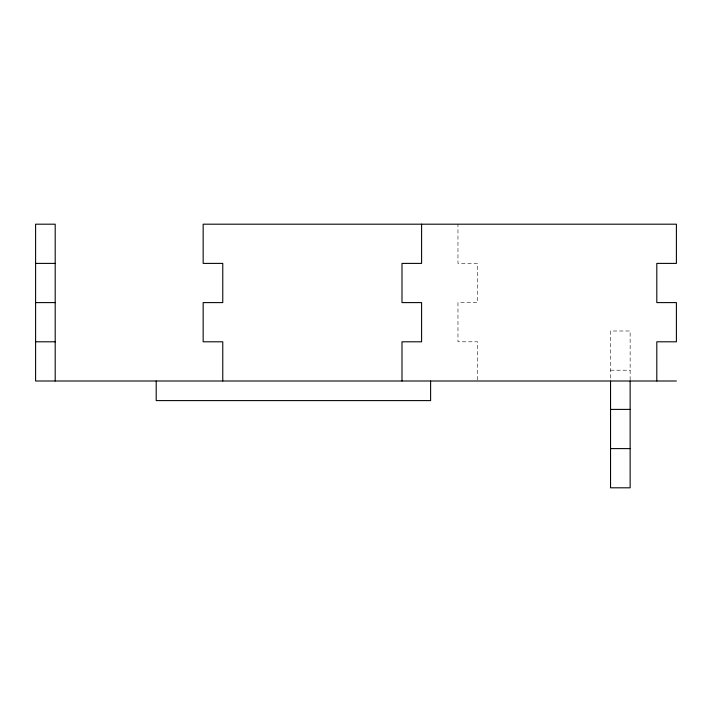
<?xml version="1.0" encoding="UTF-8"?>
<svg xmlns="http://www.w3.org/2000/svg" width="712" height="712" viewBox="0 0 712 712"><rect width="100%" height="100%" fill="white"/><g stroke="black" fill="none" stroke-linecap="round" stroke-linejoin="round"><path stroke-width="0.53" stroke-dasharray="3.56 2.67" d="M610.54 370.204L630.138 370.204M630.138 380.003L630.138 331L610.54 331L610.54 380.003M477.574 379.905L477.574 341.796L457.967 341.796L457.967 302.6L477.574 302.6L477.574 263.395L457.967 263.395L457.967 224.191"/><path stroke-width="1.07" d="M35.6 263.395L55.198 263.395M35.6 302.6L55.198 302.6M35.6 341.796L55.198 341.796M676.4 381L35.6 381L35.6 224.191L55.198 224.191L55.198 381M610.54 409.4L630.138 409.4M610.54 448.605L630.138 448.605M656.802 381L656.802 341.796L676.4 341.796L676.4 302.6L656.802 302.6L656.802 263.395L676.4 263.395L676.4 224.191L203.16 224.191L203.16 263.395L222.767 263.395L222.767 302.6L203.16 302.6L203.16 341.796L222.767 341.796L222.767 381M630.138 381.089L630.138 487.809L610.54 487.809L610.54 381.089M430.609 381L430.609 400.598L156.204 400.598L156.204 381M421.593 224.191L421.593 263.395L401.995 263.395L401.995 302.6L421.593 302.6L421.593 341.796L401.995 341.796L401.995 381"/></g></svg>
